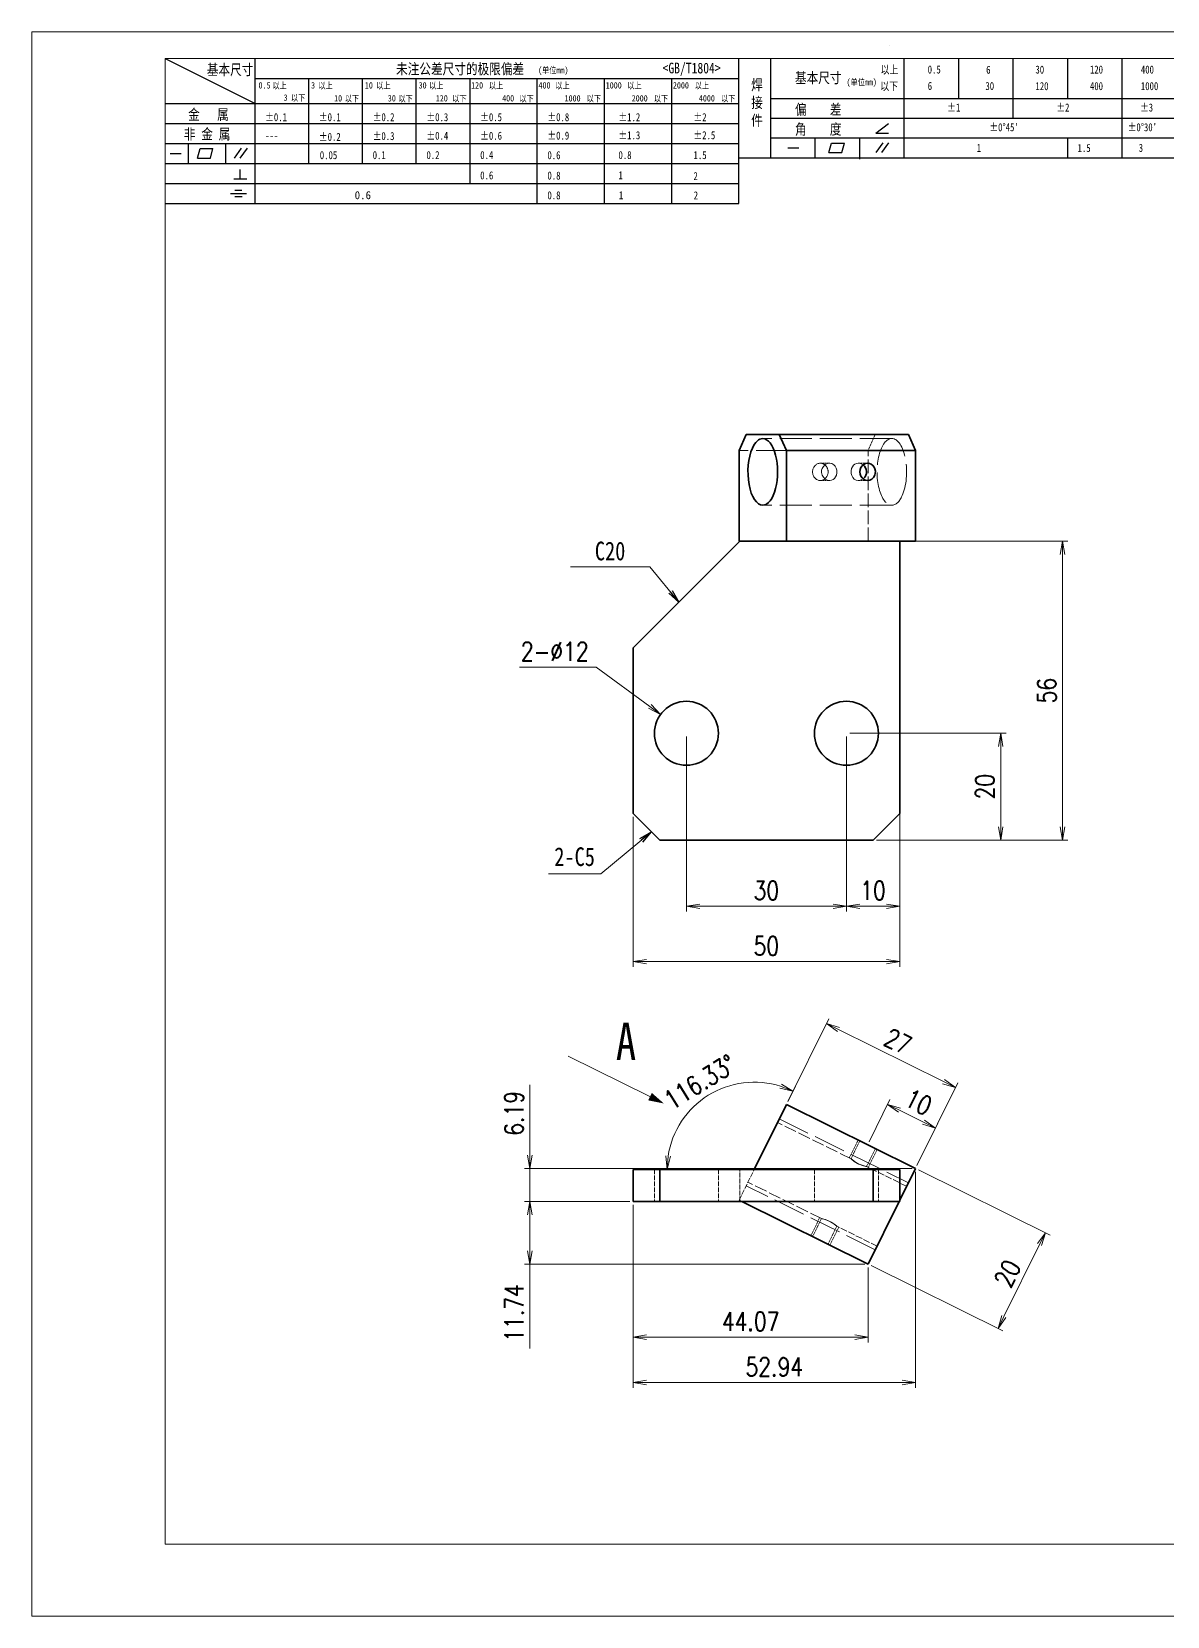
# Model space of a CAD drawing. Header units: millimetres. Extents: x -51813 to 38145, y -10860 to 38732.
# Drawn here: x -48765.4 to -48552.5, y 37767.9 to 38064.9 of the extents above; entities that cross this region are included whole.
import ezdxf
from ezdxf.enums import TextEntityAlignment as Align

# ---------------------------------------------------------------- set-up
doc = ezdxf.new("R2010")
doc.units = ezdxf.units.MM
doc.header["$LTSCALE"] = 0.5
doc.linetypes.add('DASHED', pattern=[15, 12, -3])
doc.layers.add('图\\M+19E79\\M+195B6\\M+18E9A', color=7, linetype='Continuous')
doc.layers.add('车型', color=7, linetype='Continuous')
for name, color, linetype, lineweight in [('图框', 7, 'Continuous', 18), ('标注线', 3, 'Continuous', 18), ('细实线', 3, 'Continuous', 18)]:
    doc.layers.add(name, color=color, linetype=linetype, lineweight=lineweight)
doc.layers.add('打印', color=7, linetype='Continuous', lineweight=15, plot=False)
doc.layers.add('打印-禁用', color=7, linetype='Continuous', lineweight=15, plot=False)
doc.styles.add('DIM', font='romans.shx', dxfattribs={"width": 0.8, "bigfont": 'bigfont.shx'})
doc.styles.add('国标', font='simfang.ttf', dxfattribs={"width": 0.8})
doc.dimstyles.new('DEH 1-1', dxfattribs={"dimtxt": 3.5, "dimasz": 2.5, "dimexe": 1, "dimexo": 0.625, "dimgap": 1.2, "dimtad": 1, "dimtoh": 1, "dimdsep": 46, "dimtxsty": 'DIM', "dimblk": 'OPEN', "dimcen": 0, "dimclrd": 8, "dimclre": 8, "dimclrt": 2, "dimazin": 2, "dimtfac": 0.5, "dimtmove": 0, "dimatfit": 3, "dimldrblk": 'OPEN', "dimfxl": 0, "dimtolj": 2, "dimlwd": 18, "dimlwe": 18, "dimarcsym": 0})
doc.dimstyles.new('DEH 1-1$0', dxfattribs={"dimtxt": 3.5, "dimasz": 2.5, "dimexe": 1, "dimexo": 0.625, "dimgap": 1.2, "dimtad": 1, "dimzin": 9, "dimdsep": 46, "dimtxsty": 'DIM', "dimblk": 'OPEN', "dimcen": 0, "dimclrd": 8, "dimclre": 8, "dimclrt": 2, "dimazin": 2, "dimtfac": 0.5, "dimtmove": 0, "dimatfit": 3, "dimldrblk": 'OPEN', "dimfxl": 0, "dimtolj": 2, "dimlwd": 18, "dimlwe": 18, "dimarcsym": 0})
doc.dimstyles.new('DEH 1-1$3', dxfattribs={"dimtxt": 3.5, "dimasz": 2.5, "dimexe": 1, "dimexo": 0.625, "dimgap": 1.2, "dimtad": 1, "dimtoh": 1, "dimdsep": 46, "dimtxsty": 'DIM', "dimblk": 'OPEN', "dimcen": 0, "dimclrd": 8, "dimclre": 8, "dimclrt": 2, "dimazin": 2, "dimtfac": 0.5, "dimtofl": 0, "dimtmove": 0, "dimatfit": 3, "dimldrblk": 'OPEN', "dimfxl": 0, "dimtolj": 2, "dimlwd": 18, "dimlwe": 18, "dimarcsym": 0})

# ---------------------------------------------------------------- blocks, each defined once
blk = doc.blocks.new('GZDEH零件A3图框V01版')
at = {"layer": '图\\M+19E79\\M+195B6\\M+18E9A', "color": 9}
for p, q in [((2882.49, -1554.46), (2899.37, -1562.92)), ((2899.37, -1581.67), (2899.37, -1554.46)), ((2990.09, -1581.67), (2990.09, -1554.46)), ((2996.09, -1573.08), (2996.09, -1554.46)), ((3021.09, -1561.98), (3021.09, -1554.46)), ((3031.31, -1561.98), (3031.31, -1554.46)), ((3041.53, -1561.98), (3041.53, -1554.46)), ((3051.75, -1561.98), (3051.75, -1554.46)), ((3061.98, -1561.98), (3061.98, -1554.46)), ((2899.37, -1558.24), (2990.09, -1558.24)), ((2909.45, -1574.17), (2909.45, -1558.24)), ((2919.53, -1574.17), (2919.53, -1558.24)), ((2929.61, -1574.17), (2929.61, -1558.24)), ((2939.69, -1577.92), (2939.69, -1558.24)), ((2952.29, -1581.67), (2952.29, -1558.24)), ((2964.89, -1581.67), (2964.89, -1558.24)), ((2977.49, -1581.67), (2977.49, -1558.24)), ((2996.09, -1561.98), (3113.09, -1561.98)), ((3021.09, -1573.08), (3021.09, -1561.98)), ((3041.53, -1565.68), (3041.53, -1561.98)), ((3061.98, -1573.08), (3061.98, -1561.98)), ((2882.49, -1562.92), (2990.09, -1562.92)), ((2882.49, -1566.67), (2990.09, -1566.67)), ((2996.09, -1565.68), (3113.09, -1565.68)), ((3015.75, -1568.51), (3018.15, -1566.66)), ((2882.49, -1570.42), (2990.09, -1570.42)), ((2886.92, -1574.12), (2886.92, -1570.42)), ((2893.91, -1574.12), (2893.91, -1570.42)), ((2996.09, -1569.38), (3113.09, -1569.38)), ((3004.42, -1573.08), (3004.42, -1569.38)), ((3006.97, -1572.12), (3007.45, -1570.33)), ((3007.45, -1570.33), (3009.86, -1570.33)), ((3009.39, -1572.12), (3009.86, -1570.33)), ((3012.75, -1573.08), (3012.75, -1569.38)), ((3015.75, -1568.51), (3018.15, -1568.51)), ((3015.81, -1572.12), (3017.15, -1570.26)), ((3016.89, -1572.12), (3018.23, -1570.26)), ((3051.75, -1573.08), (3051.75, -1569.38)), ((2883.43, -1572.27), (2885.49, -1572.27)), ((2888.59, -1573.16), (2889.07, -1571.37)), ((2888.59, -1573.16), (2891, -1573.16)), ((2889.07, -1571.37), (2891.48, -1571.37)), ((2891, -1573.16), (2891.48, -1571.37)), ((2895.52, -1573.16), (2896.85, -1571.3)), ((2896.6, -1573.16), (2897.94, -1571.3)), ((2990.09, -1573.08), (3113.09, -1573.08)), ((2999.26, -1571.23), (3001.32, -1571.23)), ((3006.97, -1572.12), (3009.39, -1572.12)), ((3012.75, -1573.33), (3012.75, -1573.08)), ((2882.49, -1574.17), (2990.09, -1574.17)), ((2895.42, -1577.05), (2897.81, -1577.05)), ((2896.58, -1577.05), (2896.58, -1575.28)), ((2882.49, -1577.92), (2990.09, -1577.92)), ((2894.79, -1579.77), (2897.77, -1579.77)), ((2895.57, -1579.17), (2896.92, -1579.17)), ((2882.49, -1581.67), (2990.09, -1581.67)), ((2895.57, -1580.37), (2896.93, -1580.37))]:
    blk.add_line(p, q, dxfattribs=at)
at = {"layer": '图框', "linetype": 'Continuous'}
for p, q in [((2882.49, -1554.46), (2882.49, -1832.96)), ((3272.49, -1554.46), (2882.49, -1554.46)), ((2882.49, -1832.96), (3272.49, -1832.96))]:
    blk.add_line(p, q, dxfattribs=at)
at = {"layer": '打印-禁用', "linetype": 'Continuous'}
for p, q in [((2857.49, -1549.46), (2857.49, -1846.46)), ((3277.49, -1549.46), (2857.49, -1549.46)), ((2857.49, -1846.46), (3277.49, -1846.46))]:
    blk.add_line(p, q, dxfattribs=at)
at = {"layer": '图\\M+19E79\\M+195B6\\M+18E9A', "color": 9, "style": '国标', "width": 0.8}
for s, height, p in [('基本尺寸', 2, (2890.33, -1557.58)), ('未注公差尺寸的极限偏差', 2, (2925.81, -1557.44)), ('<GB/T1804>', 2, (2975.78, -1557.27)), ('以上', 1.5, (3016.64, -1557.33)), ('0.5', 1.5, (3025.49, -1557.3)), ('6', 1.5, (3036.45, -1557.34)), ('30', 1.5, (3045.69, -1557.31)), ('120', 1.5, (3055.91, -1557.31)), ('400', 1.5, (3065.46, -1557.31)), ('30', 1.2, (2930.04, -1560.11)), ('基本尺寸', 2, (3000.6, -1559.1)), ('以下', 1.5, (3016.58, -1560.43)), ('6', 1.5, (3025.49, -1560.38)), ('30', 1.5, (3036.31, -1560.39)), ('120', 1.5, (3045.69, -1560.41)), ('400', 1.5, (3055.91, -1560.41)), ('1000', 1.5, (3065.46, -1560.41)), ('金   属', 2, (2886.82, -1565.98)), ('±0.1', 1.5, (2901.27, -1566.23)), ('±0.1', 1.5, (2911.35, -1566.23)), ('±0.2', 1.5, (2921.43, -1566.23)), ('±0.3', 1.5, (2931.51, -1566.23)), ('±0.5', 1.5, (2941.59, -1566.23)), ('±0.8', 1.5, (2954.19, -1566.23)), ('±1.2', 1.5, (2967.51, -1566.23)), ('±2', 1.5, (2981.58, -1566.23)), ('偏    差', 2, (3000.6, -1565.04)), ('±1', 1.5, (3029.16, -1564.42)), ('±2', 1.5, (3049.61, -1564.42)), ('±3', 1.5, (3065.3, -1564.42)), ('非 金 属', 2, (2886.02, -1569.65)), ('±0.3', 1.5, (2921.43, -1569.77)), ('±0.4', 1.5, (2931.51, -1569.71)), ('±0.6', 1.5, (2941.59, -1569.71)), ('±0.9', 1.5, (2954.19, -1569.68)), ('±1.3', 1.5, (2967.51, -1569.62)), ('±2.5', 1.5, (2981.58, -1569.61)), ('角    度', 2, (3000.6, -1568.74)), ("±0%%D45'", 1.5, (3037.06, -1568.12)), ("±0%%D30'", 1.5, (3062.98, -1568.12)), ('---', 1.5, (2901.27, -1569.65)), ('±0.2', 1.5, (2911.35, -1569.92)), ('1', 1.5, (3034.69, -1571.98)), ('1.5', 1.5, (3053.59, -1572.01)), ('3', 1.5, (3065.05, -1571.98)), ('0.1', 1.5, (2921.43, -1573.34)), ('0.2', 1.5, (2931.51, -1573.33)), ('0.4', 1.5, (2941.59, -1573.33)), ('0.6', 1.5, (2954.19, -1573.35)), ('0.8', 1.5, (2967.51, -1573.33)), ('1.5', 1.5, (2981.58, -1573.34)), ('0.6', 1.5, (2941.59, -1577.14)), ('0.8', 1.5, (2954.19, -1577.17)), ('1', 1.5, (2967.51, -1577.12)), ('2', 1.5, (2981.58, -1577.26)), ('0.8', 1.5, (2954.19, -1580.87)), ('1', 1.5, (2967.59, -1580.86)), ('2', 1.5, (2981.62, -1580.89))]:
    blk.add_text(s, height=height, dxfattribs=at).set_placement(p)
at = {"layer": '图\\M+19E79\\M+195B6\\M+18E9A', "color": 9, "lineweight": 15, "style": '国标', "width": 0.8}
for s, p in [('(单位mm)', (2952.44, -1557.27)), ('0.5', (2900.03, -1560.11)), ('以上', (2902.64, -1560.16)), ('3', (2909.88, -1560.11)), ('以上', (2911.25, -1560.16)), ('10', (2919.96, -1560.11)), ('以上', (2922.09, -1560.16)), ('以上', (2932.02, -1560.16)), ('120', (2939.88, -1560.11)), ('以上', (2943.21, -1560.16)), ('400', (2952.52, -1560.11)), ('以上', (2955.68, -1560.16)), ('1000', (2965.12, -1560.11)), ('以上', (2969.16, -1560.16)), ('2000', (2977.72, -1560.11)), ('以上', (2981.8, -1560.16)), ('(单位mm)', (3010.27, -1559.51)), ('3', (2904.73, -1562.41)), ('以下', (2906.1, -1562.46)), ('10', (2914.19, -1562.54)), ('以下', (2916.18, -1562.59)), ('30', (2924.27, -1562.54)), ('以下', (2926.26, -1562.59)), ('120', (2933.26, -1562.54)), ('以下', (2936.34, -1562.59)), ('400', (2945.7, -1562.54)), ('以下', (2948.94, -1562.59)), ('1000', (2957.41, -1562.54)), ('以下', (2961.54, -1562.59)), ('2000', (2969.99, -1562.54)), ('以下', (2974.14, -1562.59)), ('4000', (2982.59, -1562.54)), ('以下', (2986.74, -1562.59))]:
    blk.add_text(s, height=1.2, dxfattribs=at).set_placement(p)
at = {"layer": '图\\M+19E79\\M+195B6\\M+18E9A', "color": 9, "lineweight": 13, "style": '国标'}
blk.add_text('0.6', height=1.5, dxfattribs=at).set_placement((2918.05, -1580.85))
at = {"layer": '图\\M+19E79\\M+195B6\\M+18E9A', "color": 9, "insert": (2992.39, -1558.41), "char_height": 2, "width": 3.1877, "attachment_point": 1, "style": '国标'}
blk.add_mtext('焊\\P接\\P件', dxfattribs=at)
at = {"layer": '图\\M+19E79\\M+195B6\\M+18E9A', "color": 9, "insert": (2911.51, -1573.37), "char_height": 1.5, "attachment_point": 7, "style": '国标'}
blk.add_mtext_dynamic_manual_height_columns('0.05', width=5.1982, gutter_width=12.5, heights=[0], dxfattribs=at)
blk = doc.blocks.new('DEH A3')
at = {"layer": '图框'}
blk.add_blockref('GZDEH零件A3图框V01版', (-2857.49, 1846.46), dxfattribs=at)
blk = doc.blocks.new('_Open')
at = {"color": 0, "linetype": 'ByBlock', "lineweight": -2}
for p, q in [((-1, 0.17), (0, 0)), ((-1, -0.17), (0, 0)), ((0, 0), (-1, 0))]:
    blk.add_line(p, q, dxfattribs=at)
blk = doc.blocks.new('*D64')
at = {"layer": 'Defpoints', "color": 0, "transparency": 16777216}
for p in [(-48652.64, 37918.36), (-48602.64, 37918.36), (-48602.64, 37890.56)]:
    blk.add_point(p, dxfattribs=at)
at = {"layer": '标注线', "color": 8, "lineweight": 18, "transparency": 16777216}
for p, q in [((-48652.64, 37917.73), (-48652.64, 37889.56)), ((-48602.64, 37917.73), (-48602.64, 37889.56)), ((-48650.14, 37890.56), (-48605.14, 37890.56))]:
    blk.add_line(p, q, dxfattribs=at)
at = {"layer": '标注线', "color": 8, "lineweight": 18, "transparency": 16777216, "xscale": 2.5, "yscale": 2.5, "zscale": 2.5, "rotation": 180}
blk.add_blockref('_Open', (-48652.64, 37890.56), dxfattribs=at)
at = {"layer": '标注线', "color": 8, "lineweight": 18, "transparency": 16777216, "xscale": 2.5, "yscale": 2.5, "zscale": 2.5}
blk.add_blockref('_Open', (-48602.64, 37890.56), dxfattribs=at)
at = {"layer": '标注线', "color": 2, "transparency": 16777216, "insert": (-48627.64, 37893.51), "char_height": 3.5, "attachment_point": 5, "style": 'DIM'}
blk.add_mtext('\\A2;50', dxfattribs=at)
blk = doc.blocks.new('*D65')
at = {"layer": 'Defpoints', "color": 0, "transparency": 16777216}
for p in [(-48602.64, 37969.36), (-48572.11, 37969.36), (-48607.64, 37913.36)]:
    blk.add_point(p, dxfattribs=at)
at = {"layer": '标注线', "color": 8, "lineweight": 18, "transparency": 16777216}
for p, q in [((-48602.01, 37969.36), (-48571.11, 37969.36)), ((-48572.11, 37915.86), (-48572.11, 37966.86)), ((-48607.01, 37913.36), (-48571.11, 37913.36))]:
    blk.add_line(p, q, dxfattribs=at)
at = {"layer": '标注线', "color": 8, "lineweight": 18, "transparency": 16777216, "xscale": 2.5, "yscale": 2.5, "zscale": 2.5}
for p, rotation in [((-48572.11, 37969.36), 90), ((-48572.11, 37913.36), 270)]:
    blk.add_blockref('_Open', p, dxfattribs=dict(at, rotation=rotation))
at = {"layer": '标注线', "color": 2, "transparency": 16777216, "insert": (-48575.06, 37941.36), "char_height": 3.5, "attachment_point": 5, "rotation": 90, "style": 'DIM'}
blk.add_mtext('\\A2;56', dxfattribs=at)
blk = doc.blocks.new('*D66')
at = {"layer": 'Defpoints', "color": 0, "transparency": 16777216}
for p in [(-48612.64, 37933.36), (-48607.64, 37913.36), (-48583.71, 37913.36)]:
    blk.add_point(p, dxfattribs=at)
at = {"layer": '标注线', "color": 8, "lineweight": 18, "transparency": 16777216}
for p, q in [((-48612.01, 37933.36), (-48582.71, 37933.36)), ((-48583.71, 37930.86), (-48583.71, 37915.86)), ((-48607.01, 37913.36), (-48582.71, 37913.36))]:
    blk.add_line(p, q, dxfattribs=at)
at = {"layer": '标注线', "color": 8, "lineweight": 18, "transparency": 16777216, "xscale": 2.5, "yscale": 2.5, "zscale": 2.5}
for p, rotation in [((-48583.71, 37933.36), 90), ((-48583.71, 37913.36), 270)]:
    blk.add_blockref('_Open', p, dxfattribs=dict(at, rotation=rotation))
at = {"layer": '标注线', "color": 2, "transparency": 16777216, "insert": (-48586.66, 37923.36), "char_height": 3.5, "attachment_point": 5, "rotation": 90, "style": 'DIM'}
blk.add_mtext('\\A2;20', dxfattribs=at)
blk = doc.blocks.new('*D67')
at = {"layer": 'Defpoints', "color": 0, "transparency": 16777216}
for p in [(-48612.64, 37933.36), (-48602.64, 37925.84), (-48602.64, 37900.94)]:
    blk.add_point(p, dxfattribs=at)
at = {"layer": '标注线', "color": 8, "lineweight": 18, "transparency": 16777216}
for p, q in [((-48612.64, 37932.73), (-48612.64, 37899.94)), ((-48602.64, 37925.22), (-48602.64, 37899.94)), ((-48610.14, 37900.94), (-48605.14, 37900.94))]:
    blk.add_line(p, q, dxfattribs=at)
at = {"layer": '标注线', "color": 8, "lineweight": 18, "transparency": 16777216, "xscale": 2.5, "yscale": 2.5, "zscale": 2.5, "rotation": 180}
blk.add_blockref('_Open', (-48612.64, 37900.94), dxfattribs=at)
at = {"layer": '标注线', "color": 8, "lineweight": 18, "transparency": 16777216, "xscale": 2.5, "yscale": 2.5, "zscale": 2.5}
blk.add_blockref('_Open', (-48602.64, 37900.94), dxfattribs=at)
at = {"layer": '标注线', "color": 2, "transparency": 16777216, "insert": (-48607.64, 37903.89), "char_height": 3.5, "attachment_point": 5, "style": 'DIM'}
blk.add_mtext('\\A2;10', dxfattribs=at)
blk = doc.blocks.new('*D68')
at = {"layer": 'Defpoints', "color": 0, "transparency": 16777216}
for p in [(-48642.64, 37933.36), (-48612.64, 37933.36), (-48642.64, 37900.94)]:
    blk.add_point(p, dxfattribs=at)
at = {"layer": '标注线', "color": 8, "lineweight": 18, "transparency": 16777216}
for p, q in [((-48642.64, 37932.73), (-48642.64, 37899.94)), ((-48612.64, 37932.73), (-48612.64, 37899.94)), ((-48615.14, 37900.94), (-48640.14, 37900.94))]:
    blk.add_line(p, q, dxfattribs=at)
at = {"layer": '标注线', "color": 8, "lineweight": 18, "transparency": 16777216, "xscale": 2.5, "yscale": 2.5, "zscale": 2.5, "rotation": 180}
blk.add_blockref('_Open', (-48642.64, 37900.94), dxfattribs=at)
at = {"layer": '标注线', "color": 8, "lineweight": 18, "transparency": 16777216, "xscale": 2.5, "yscale": 2.5, "zscale": 2.5}
blk.add_blockref('_Open', (-48612.64, 37900.94), dxfattribs=at)
at = {"layer": '标注线', "color": 2, "transparency": 16777216, "insert": (-48627.64, 37903.89), "char_height": 3.5, "attachment_point": 5, "style": 'DIM'}
blk.add_mtext('\\A2;30', dxfattribs=at)
blk = doc.blocks.new('*D69')
at = {"layer": 'Defpoints', "color": 0, "transparency": 16777216}
for p in [(-48647.48, 37936.91), (-48637.8, 37929.81)]:
    blk.add_point(p, dxfattribs=at)
at = {"layer": '标注线', "color": 8, "lineweight": 18, "transparency": 16777216}
for p, q in [((-48673.93, 37945.74), (-48659.53, 37945.74)), ((-48659.53, 37945.74), (-48649.49, 37938.38))]:
    blk.add_line(p, q, dxfattribs=at)
at = {"layer": '标注线', "color": 8, "lineweight": 18, "transparency": 16777216, "xscale": 2.5, "yscale": 2.5, "zscale": 2.5, "rotation": 323.7604729319251}
blk.add_blockref('_Open', (-48647.48, 37936.91), dxfattribs=at)
at = {"layer": '标注线', "color": 2, "transparency": 16777216, "insert": (-48667.33, 37948.69), "char_height": 3.5, "attachment_point": 5, "style": 'DIM'}
blk.add_mtext('\\A2;2-%%c12', dxfattribs=at)
blk = doc.blocks.new('*D71')
at = {"layer": 'Defpoints', "color": 0, "transparency": 16777216}
for p in [(-48592.19, 37866.96), (-48623.89, 37863.79), (-48599.69, 37851.81)]:
    blk.add_point(p, dxfattribs=at)
at = {"layer": '标注线', "color": 8, "lineweight": 18, "transparency": 16777216}
for p, q in [((-48623.61, 37864.35), (-48615.95, 37879.84)), ((-48614.15, 37877.83), (-48594.43, 37868.07)), ((-48599.41, 37852.37), (-48591.75, 37867.86))]:
    blk.add_line(p, q, dxfattribs=at)
at = {"layer": '标注线', "color": 8, "lineweight": 18, "transparency": 16777216, "xscale": 2.5, "yscale": 2.5, "zscale": 2.5}
for p, rotation in [((-48616.39, 37878.94), 153.6679108341002), ((-48592.19, 37866.96), 333.6679108341002)]:
    blk.add_blockref('_Open', p, dxfattribs=dict(at, rotation=rotation))
at = {"layer": '标注线', "color": 2, "transparency": 16777216, "insert": (-48602.98, 37875.6), "char_height": 3.5, "attachment_point": 5, "rotation": 333.6679, "style": 'DIM'}
blk.add_mtext('\\A2;27', dxfattribs=at)
blk = doc.blocks.new('*D72')
at = {"layer": 'Defpoints', "color": 0, "transparency": 16777216}
for p in [(-48599.69, 37851.81), (-48608.56, 37833.89), (-48584.21, 37821.83)]:
    blk.add_point(p, dxfattribs=at)
at = {"layer": '标注线', "color": 8, "lineweight": 18, "transparency": 16777216}
for p, q in [((-48599.13, 37851.53), (-48574.45, 37839.32)), ((-48576.45, 37837.52), (-48583.11, 37824.08)), ((-48608, 37833.61), (-48583.32, 37821.39))]:
    blk.add_line(p, q, dxfattribs=at)
at = {"layer": '标注线', "color": 8, "lineweight": 18, "transparency": 16777216, "xscale": 2.5, "yscale": 2.5, "zscale": 2.5}
for p, rotation in [((-48575.34, 37839.76), 63.66813153454549), ((-48584.21, 37821.83), 243.6681315345455)]:
    blk.add_blockref('_Open', p, dxfattribs=dict(at, rotation=rotation))
at = {"layer": '标注线', "color": 2, "transparency": 16777216, "insert": (-48582.42, 37832.11), "char_height": 3.5, "attachment_point": 5, "rotation": 63.6681, "style": 'DIM'}
blk.add_mtext('\\A2;20', dxfattribs=at)
blk = doc.blocks.new('*D73')
at = {"layer": 'Defpoints', "color": 0, "transparency": 16777216}
for p in [(-48595.95, 37859.37), (-48608.65, 37856.25), (-48599.69, 37851.81)]:
    blk.add_point(p, dxfattribs=at)
at = {"layer": '标注线', "color": 8, "lineweight": 18, "transparency": 16777216}
for p, q in [((-48608.38, 37856.81), (-48604.47, 37864.7)), ((-48602.67, 37862.7), (-48598.19, 37860.48)), ((-48599.41, 37852.37), (-48595.51, 37860.27))]:
    blk.add_line(p, q, dxfattribs=at)
at = {"layer": '标注线', "color": 8, "lineweight": 18, "transparency": 16777216, "xscale": 2.5, "yscale": 2.5, "zscale": 2.5}
for p, rotation in [((-48604.91, 37863.81), 153.6678010488422), ((-48595.95, 37859.37), 333.6678010488422)]:
    blk.add_blockref('_Open', p, dxfattribs=dict(at, rotation=rotation))
at = {"layer": '标注线', "color": 2, "transparency": 16777216, "insert": (-48599.12, 37864.23), "char_height": 3.5, "attachment_point": 5, "rotation": 333.6678, "style": 'DIM'}
blk.add_mtext('\\A2;10', dxfattribs=at)
blk = doc.blocks.new('*D74')
at = {"layer": 'Defpoints', "color": 0, "transparency": 16777216}
for p in [(-48633.44, 37867.59), (-48623.89, 37863.79), (-48647.64, 37851.62), (-48629.91, 37851.62), (-48607.64, 37851.62)]:
    blk.add_point(p, dxfattribs=at)
at = {"layer": '标注线', "color": 8, "lineweight": 18, "transparency": 16777216}
blk.add_line((-48623.61, 37864.35), (-48622.21, 37867.17), dxfattribs=at)
blk.add_arc((-48629.91, 37851.62), 16.35, 72.4366, 171.2315, dxfattribs=at)
at = {"layer": '标注线', "color": 8, "lineweight": 18, "transparency": 16777216, "xscale": 2.5, "yscale": 2.5, "zscale": 2.5}
for p, rotation in [((-48622.66, 37866.28), 338.0523452524816), ((-48646.26, 37851.62), 265.6157527034296)]:
    blk.add_blockref('_Open', p, dxfattribs=dict(at, rotation=rotation))
at = {"layer": '标注线', "color": 2, "transparency": 16777216, "insert": (-48640.09, 37868.02), "char_height": 3.5, "attachment_point": 5, "rotation": 31.834, "style": 'DIM'}
blk.add_mtext('\\A2;116.33\\M+1818B', dxfattribs=at)
blk = doc.blocks.new('*D75')
at = {"layer": 'Defpoints', "color": 0, "transparency": 16777216}
for p in [(-48652.64, 37845.62), (-48608.56, 37833.89), (-48608.56, 37820.18)]:
    blk.add_point(p, dxfattribs=at)
at = {"layer": '标注线', "color": 8, "lineweight": 18, "transparency": 16777216}
for p, q in [((-48652.64, 37845), (-48652.64, 37819.18)), ((-48608.56, 37833.26), (-48608.56, 37819.18)), ((-48650.14, 37820.18), (-48611.06, 37820.18))]:
    blk.add_line(p, q, dxfattribs=at)
at = {"layer": '标注线', "color": 8, "lineweight": 18, "transparency": 16777216, "xscale": 2.5, "yscale": 2.5, "zscale": 2.5, "rotation": 180}
blk.add_blockref('_Open', (-48652.64, 37820.18), dxfattribs=at)
at = {"layer": '标注线', "color": 8, "lineweight": 18, "transparency": 16777216, "xscale": 2.5, "yscale": 2.5, "zscale": 2.5}
blk.add_blockref('_Open', (-48608.56, 37820.18), dxfattribs=at)
at = {"layer": '标注线', "color": 2, "transparency": 16777216, "insert": (-48630.6, 37823.13), "char_height": 3.5, "attachment_point": 5, "style": 'DIM'}
blk.add_mtext('\\A2;44.07', dxfattribs=at)
blk = doc.blocks.new('*D76')
at = {"layer": 'Defpoints', "color": 0, "transparency": 16777216}
for p in [(-48599.69, 37851.81), (-48652.64, 37845.62), (-48599.69, 37811.67)]:
    blk.add_point(p, dxfattribs=at)
at = {"layer": '标注线', "color": 8, "lineweight": 18, "transparency": 16777216}
for p, q in [((-48599.69, 37851.19), (-48599.69, 37810.67)), ((-48652.64, 37845), (-48652.64, 37810.67)), ((-48650.14, 37811.67), (-48602.19, 37811.67))]:
    blk.add_line(p, q, dxfattribs=at)
at = {"layer": '标注线', "color": 8, "lineweight": 18, "transparency": 16777216, "xscale": 2.5, "yscale": 2.5, "zscale": 2.5, "rotation": 180}
blk.add_blockref('_Open', (-48652.64, 37811.67), dxfattribs=at)
at = {"layer": '标注线', "color": 8, "lineweight": 18, "transparency": 16777216, "xscale": 2.5, "yscale": 2.5, "zscale": 2.5}
blk.add_blockref('_Open', (-48599.69, 37811.67), dxfattribs=at)
at = {"layer": '标注线', "color": 2, "transparency": 16777216, "insert": (-48626.16, 37814.62), "char_height": 3.5, "attachment_point": 5, "style": 'DIM'}
blk.add_mtext('\\A2;52.94', dxfattribs=at)
blk = doc.blocks.new('*D77')
at = {"layer": 'Defpoints', "color": 0, "transparency": 16777216}
for p in [(-48672, 37845.62), (-48652.64, 37845.62), (-48608.56, 37833.89)]:
    blk.add_point(p, dxfattribs=at)
at = {"layer": '标注线', "color": 8, "lineweight": 18, "transparency": 16777216}
for p, q in [((-48653.26, 37845.62), (-48673, 37845.62)), ((-48672, 37843.12), (-48672, 37836.39)), ((-48609.19, 37833.89), (-48673, 37833.89)), ((-48672, 37833.89), (-48672, 37818.05))]:
    blk.add_line(p, q, dxfattribs=at)
at = {"layer": '标注线', "color": 8, "lineweight": 18, "transparency": 16777216, "xscale": 2.5, "yscale": 2.5, "zscale": 2.5}
for p, rotation in [((-48672, 37845.62), 90), ((-48672, 37833.89), 270)]:
    blk.add_blockref('_Open', p, dxfattribs=dict(at, rotation=rotation))
at = {"layer": '标注线', "color": 2, "transparency": 16777216, "insert": (-48674.95, 37824.72), "char_height": 3.5, "attachment_point": 5, "rotation": 90, "style": 'DIM'}
blk.add_mtext('\\A2;11.74', dxfattribs=at)
blk = doc.blocks.new('*D78')
at = {"layer": 'Defpoints', "color": 0, "transparency": 16777216}
for p in [(-48672, 37851.81), (-48599.69, 37851.81), (-48652.64, 37845.62)]:
    blk.add_point(p, dxfattribs=at)
at = {"layer": '标注线', "color": 8, "lineweight": 18, "transparency": 16777216}
for p, q in [((-48672, 37854.31), (-48672, 37867.48)), ((-48600.32, 37851.81), (-48673, 37851.81)), ((-48672, 37845.62), (-48672, 37851.81)), ((-48653.26, 37845.62), (-48673, 37845.62)), ((-48672, 37843.12), (-48672, 37840.62))]:
    blk.add_line(p, q, dxfattribs=at)
at = {"layer": '标注线', "color": 8, "lineweight": 18, "transparency": 16777216, "xscale": 2.5, "yscale": 2.5, "zscale": 2.5}
for p, rotation in [((-48672, 37851.81), 270), ((-48672, 37845.62), 90)]:
    blk.add_blockref('_Open', p, dxfattribs=dict(at, rotation=rotation))
at = {"layer": '标注线', "color": 2, "transparency": 16777216, "insert": (-48674.95, 37862.14), "char_height": 3.5, "attachment_point": 5, "rotation": 90, "style": 'DIM'}
blk.add_mtext('\\A2;6.19', dxfattribs=at)

msp = doc.modelspace()

# ---------------------------------------------------------------- linework, layer by layer
at = {"color": 7, "lineweight": 35, "ltscale": 0.082048}
for p, q in [((-48632.762, 37986.359), (-48631.431, 37989.359)), ((-48625.221, 37989.359), (-48623.891, 37986.359))]:
    msp.add_line(p, q, dxfattribs=at)
at = {"color": 7, "lineweight": 35, "ltscale": 0.155249}
msp.add_line((-48631.431, 37989.359), (-48625.221, 37989.359), dxfattribs=at)
at = {"color": 7, "lineweight": 35}
for p, q in [((-48625.221, 37989.359), (-48601.023, 37989.359)), ((-48623.891, 37986.359), (-48599.692, 37986.359)), ((-48632.637, 37969.359), (-48652.637, 37949.359)), ((-48623.891, 37969.359), (-48599.692, 37969.359)), ((-48602.637, 37918.359), (-48602.637, 37969.359)), ((-48652.637, 37918.359), (-48652.637, 37949.359)), ((-48607.637, 37913.359), (-48647.637, 37913.359)), ((-48623.891, 37863.787), (-48599.692, 37851.811)), ((-48607.637, 37851.622), (-48647.637, 37851.622)), ((-48647.637, 37845.622), (-48607.637, 37845.622)), ((-48608.564, 37833.886), (-48632.277, 37845.622))]:
    msp.add_line(p, q, dxfattribs=at)
at = {"color": 1, "linetype": 'DASHED', "lineweight": 13, "ltscale": 0.082047}
msp.add_line((-48607.233, 37989.359), (-48608.564, 37986.359), dxfattribs=at)
at = {"color": 7, "lineweight": 35, "ltscale": 0.082047}
msp.add_line((-48599.692, 37986.359), (-48601.023, 37989.359), dxfattribs=at)
at = {"color": 7, "lineweight": 35, "ltscale": 0.425}
for p, q in [((-48632.762, 37969.359), (-48632.762, 37986.359)), ((-48623.891, 37969.359), (-48623.891, 37986.359)), ((-48599.692, 37969.359), (-48599.692, 37986.359))]:
    msp.add_line(p, q, dxfattribs=at)
at = {"color": 1, "linetype": 'DASHED', "lineweight": 13}
for p, q in [((-48608.564, 37986.359), (-48632.762, 37986.359)), ((-48604.128, 37988.609), (-48628.326, 37988.609)), ((-48604.128, 37976.109), (-48628.326, 37976.109)), ((-48602.637, 37969.359), (-48629.911, 37969.359)), ((-48625.221, 37861.098), (-48601.023, 37849.122)), ((-48607.233, 37836.575), (-48631.431, 37848.551))]:
    msp.add_line(p, q, dxfattribs=at)
at = {"color": 1, "linetype": 'DASHED', "lineweight": 13, "ltscale": 0.425}
msp.add_line((-48608.564, 37969.359), (-48608.564, 37986.359), dxfattribs=at)
at = {"color": 1, "linetype": 'DASHED', "lineweight": 13, "ltscale": 0.043958}
msp.add_line((-48615.768, 37983.98), (-48617.526, 37983.98), dxfattribs=at)
at = {"color": 1, "linetype": 'DASHED', "lineweight": 13, "ltscale": 0.043956}
for p, q in [((-48608.655, 37983.98), (-48610.413, 37983.98)), ((-48615.768, 37980.738), (-48617.526, 37980.738)), ((-48608.655, 37980.738), (-48610.413, 37980.738))]:
    msp.add_line(p, q, dxfattribs=at)
at = {"color": 7, "lineweight": 35, "ltscale": 0.221786}
msp.add_line((-48632.762, 37969.359), (-48623.891, 37969.359), dxfattribs=at)
at = {"color": 7, "lineweight": 35, "ltscale": 0.068146}
msp.add_line((-48629.911, 37969.359), (-48632.637, 37969.359), dxfattribs=at)
at = {"color": 7, "lineweight": 35, "ltscale": 0.176777}
for p, q in [((-48652.637, 37918.359), (-48647.637, 37913.359)), ((-48602.637, 37918.359), (-48607.637, 37913.359))]:
    msp.add_line(p, q, dxfattribs=at)
at = {"color": 7, "lineweight": 13, "ltscale": 0.427556}
msp.add_line((-48649.466, 37865.263), (-48664.794, 37872.849), dxfattribs=at)
at = {"color": 7, "lineweight": 13, "ltscale": 2.52578e-05}
msp.add_line((-48646.869, 37863.977), (-48646.869, 37863.978), dxfattribs=at)
at = {"color": 7, "lineweight": 35, "ltscale": 0.339335}
msp.add_line((-48629.911, 37851.622), (-48623.891, 37863.787), dxfattribs=at)
at = {"color": 1, "linetype": 'DASHED', "lineweight": 13, "ltscale": 0.384475}
for p, q in [((-48611.771, 37853.605), (-48625.554, 37860.426)), ((-48617.315, 37842.402), (-48631.099, 37849.223))]:
    msp.add_line(p, q, dxfattribs=at)
at = {"color": 1, "linetype": 'DASHED', "lineweight": 13, "ltscale": 0.093751}
msp.add_line((-48610.447, 37857.134), (-48612.11, 37853.773), dxfattribs=at)
at = {"color": 1, "linetype": 'DASHED', "lineweight": 13, "ltscale": 0.09375}
for p, q in [((-48610.107, 37856.965), (-48611.771, 37853.605)), ((-48607.202, 37855.527), (-48608.865, 37852.167)), ((-48606.862, 37855.359), (-48608.525, 37851.998)), ((-48617.655, 37842.57), (-48619.318, 37839.209)), ((-48614.41, 37840.964), (-48616.073, 37837.603)), ((-48614.07, 37840.795), (-48615.734, 37837.435))]:
    msp.add_line(p, q, dxfattribs=at)
at = {"color": 7, "lineweight": 35, "ltscale": 0.15}
for p, q in [((-48652.637, 37845.622), (-48652.637, 37851.622)), ((-48647.637, 37845.622), (-48647.637, 37851.622)), ((-48607.637, 37851.622), (-48607.637, 37845.622)), ((-48602.637, 37851.622), (-48602.637, 37845.622))]:
    msp.add_line(p, q, dxfattribs=at)
at = {"color": 7, "lineweight": 35, "ltscale": 0.125}
for p, q in [((-48652.637, 37851.622), (-48647.637, 37851.622)), ((-48602.637, 37851.622), (-48607.637, 37851.622)), ((-48652.637, 37845.622), (-48647.637, 37845.622)), ((-48602.637, 37845.622), (-48607.637, 37845.622))]:
    msp.add_line(p, q, dxfattribs=at)
at = {"color": 1, "linetype": 'DASHED', "lineweight": 13, "ltscale": 0.15}
for p, q in [((-48648.637, 37851.622), (-48648.637, 37845.622)), ((-48636.637, 37851.622), (-48636.637, 37845.622)), ((-48632.637, 37845.622), (-48632.637, 37851.622)), ((-48618.637, 37851.622), (-48618.637, 37845.622)), ((-48606.637, 37851.622), (-48606.637, 37845.622))]:
    msp.add_line(p, q, dxfattribs=at)
at = {"color": 1, "linetype": 'DASHED', "lineweight": 13, "ltscale": 0.160666}
msp.add_line((-48632.762, 37845.862), (-48629.911, 37851.622), dxfattribs=at)
at = {"color": 1, "linetype": 'DASHED', "lineweight": 13, "ltscale": 0.209475}
for p, q in [((-48601.356, 37848.45), (-48608.865, 37852.167)), ((-48606.9, 37837.247), (-48614.41, 37840.964))]:
    msp.add_line(p, q, dxfattribs=at)
at = {"color": 7, "lineweight": 35, "ltscale": 0.165985}
msp.add_line((-48599.692, 37851.811), (-48602.637, 37845.86), dxfattribs=at)
at = {"color": 1, "linetype": 'DASHED', "lineweight": 13, "ltscale": 0.013538}
msp.add_line((-48632.277, 37845.622), (-48632.762, 37845.862), dxfattribs=at)
at = {"color": 7, "lineweight": 35, "ltscale": 0.327374}
msp.add_line((-48602.755, 37845.622), (-48608.564, 37833.886), dxfattribs=at)
at = {"color": 1, "linetype": 'DASHED', "lineweight": 13, "ltscale": 0.00664}
msp.add_line((-48602.637, 37845.86), (-48602.755, 37845.622), dxfattribs=at)
at = {"color": 1, "linetype": 'DASHED', "lineweight": 13, "ltscale": 0.093749}
msp.add_line((-48617.315, 37842.402), (-48618.979, 37839.041), dxfattribs=at)
at = {"color": 1, "linetype": 'DASHED', "lineweight": 13}
for points in [[(-48617.188, 37982.987), (-48616.944, 37983.392), (-48616.601, 37983.709), (-48616.199, 37983.91), (-48615.768, 37983.98)], [(-48615.768, 37983.98), (-48615.35, 37983.909), (-48614.984, 37983.702), (-48614.722, 37983.417), (-48614.537, 37983.063), (-48614.433, 37982.666), (-48614.417, 37982.192), (-48614.509, 37981.731)], [(-48611.671, 37982.987), (-48611.524, 37983.314), (-48611.314, 37983.593), (-48611.048, 37983.806), (-48610.744, 37983.936), (-48610.413, 37983.98)], [(-48610.413, 37983.98), (-48609.992, 37983.913), (-48609.599, 37983.722), (-48609.517, 37983.664)], [(-48615.768, 37980.738), (-48616.202, 37980.809), (-48616.607, 37981.013), (-48616.951, 37981.335), (-48617.193, 37981.744), (-48617.309, 37982.21), (-48617.281, 37982.69), (-48617.188, 37982.987)], [(-48614.509, 37981.731), (-48614.656, 37981.403), (-48614.866, 37981.124), (-48615.132, 37980.912), (-48615.436, 37980.782), (-48615.768, 37980.738)], [(-48610.413, 37980.738), (-48610.83, 37980.809), (-48611.196, 37981.016), (-48611.458, 37981.3), (-48611.644, 37981.654), (-48611.748, 37982.052), (-48611.764, 37982.526), (-48611.671, 37982.987)], [(-48609.517, 37981.054), (-48609.902, 37980.837), (-48610.321, 37980.741), (-48610.413, 37980.738)], [(-48608.993, 37852.194), (-48609.613, 37852.366), (-48610.285, 37852.632), (-48610.938, 37852.987), (-48611.585, 37853.45), (-48611.77, 37853.604), (-48611.764, 37853.598), (-48611.671, 37853.52)], [(-48611.671, 37853.52), (-48611.158, 37853.131), (-48610.539, 37852.758), (-48609.861, 37852.454), (-48609.101, 37852.22), (-48608.866, 37852.167), (-48608.874, 37852.168), (-48608.993, 37852.194)], [(-48614.509, 37841.048), (-48615.023, 37841.437), (-48615.641, 37841.81), (-48616.319, 37842.114), (-48617.08, 37842.348), (-48617.315, 37842.402), (-48617.306, 37842.4), (-48617.188, 37842.374)], [(-48617.188, 37842.374), (-48616.567, 37842.202), (-48615.896, 37841.936), (-48615.243, 37841.581), (-48614.595, 37841.119), (-48614.41, 37840.964), (-48614.417, 37840.97), (-48614.509, 37841.048)]]:
    msp.add_lwpolyline(points, dxfattribs=at)
at = {"color": 7, "lineweight": 35}
msp.add_lwpolyline([(-48609.517, 37983.664), (-48609.26, 37983.42), (-48609.058, 37983.124), (-48608.924, 37982.791), (-48608.867, 37982.435), (-48608.89, 37982.076), (-48608.993, 37981.731)], dxfattribs=at)
for centre in [(-48642.637, 37933.359), (-48612.637, 37933.359)]:
    msp.add_circle(centre, 6, dxfattribs=at)
msp.add_arc((-48610.531, 37982.381), 1.67, 307.36891, 337.08685, dxfattribs=at)
for centre, major_axis, ratio, start_param, end_param in [((-48628.326, 37982.359), (0, 6.25), 0.4435716, 0.7787621, 3.1416312), ((-48628.326, 37982.359), (0, 6.25), 0.4435716, 0.0000386, 0.7787621), ((-48628.326, 37982.359), (0, 6.25), 0.4435716, 3.1416312, 6.2832239), ((-48608.655, 37982.359), (0, -1.621), 0.896239, 3.1416229, 6.2832156), ((-48608.655, 37982.359), (0, -1.621), 0.896239, 1.1730165, 3.1416229), ((-48608.655, 37982.359), (0, -1.621), 0.896239, 0.0000303, 1.1730165)]:
    msp.add_ellipse(centre, major_axis=major_axis, ratio=ratio, start_param=start_param, end_param=end_param, dxfattribs=at)
at = {"color": 1, "linetype": 'DASHED', "lineweight": 13}
for centre, major_axis, ratio, start_param, end_param in [((-48604.128, 37982.359), (0, -6.25), 0.4435716, 3.1416312, 6.2832239), ((-48604.128, 37982.359), (0, -6.25), 0.4435716, 0.7787621, 3.1416312), ((-48617.526, 37982.359), (0, 1.621), 0.896239, 0.0000303, 3.1416229), ((-48617.526, 37982.359), (0, 1.621), 0.896239, 4.3146092, 6.2832156), ((-48617.526, 37982.359), (0, 1.621), 0.896239, 3.1416229, 4.3146092), ((-48604.128, 37982.359), (0, -6.25), 0.4435716, 0.0000386, 0.7787621)]:
    msp.add_ellipse(centre, major_axis=major_axis, ratio=ratio, start_param=start_param, end_param=end_param, dxfattribs=at)
at = {"color": 7, "lineweight": 13}
msp.add_solid([(-48649.81, 37864.567), (-48646.869, 37863.978), (-48649.121, 37865.959)], dxfattribs=at)
at = {"layer": '打印'}
msp.add_lwpolyline([(-48765.397, 38064.86), (-48345.397, 38064.86), (-48345.397, 37767.86), (-48765.397, 37767.86)], close=True, dxfattribs=at)
at = {"layer": '细实线', "ltscale": 2.48512e-05}
msp.add_line((-48604.561, 38062.301), (-48604.561, 38062.3), dxfattribs=at)

# ---------------------------------------------------------------- block references
at = {"layer": '图框'}
msp.add_blockref('DEH A3', (-48765.397, 37767.86), dxfattribs=at)

# ---------------------------------------------------------------- texts
at = {"layer": '车型', "color": 3, "style": '国标', "width": 0.8}
for s, height, p in [('C20', 3.5, (-48656.947, 37965.779)), ('2-C5', 3.5, (-48663.603, 37908.485)), ('A', 7, (-48653.965, 37872.125))]:
    msp.add_text(s, height=height, dxfattribs=at).set_placement(p, align=Align.CENTER)

# ---------------------------------------------------------------- dimensions: what is measured, and where the dimension line sits
at = {"layer": '标注线'}
for base, p1, p2, picture, middle in [((-48572.11, 37969.359), (-48607.637, 37913.359), (-48602.637, 37969.359), '*D65', (-48575.06, 37941.359)), ((-48583.707, 37913.359), (-48612.637, 37933.359), (-48607.637, 37913.359), '*D66', (-48586.657, 37923.359)), ((-48671.995, 37851.811), (-48652.637, 37845.622), (-48599.692, 37851.811), '*D78', (-48674.945, 37862.144))]:
    dim = msp.add_linear_dim(base=base, p1=p1, p2=p2, angle=90, dimstyle='DEH 1-1$0', dxfattribs=at)
    dim.commit()
    dim.dimension.update_dxf_attribs({"geometry": picture, "text_midpoint": middle})
dim = msp.add_diameter_dim_2p(p1=(-48637.798, 37929.812), p2=(-48647.477, 37936.906), dimstyle='DEH 1-1$3', override={"dimpost": '2-%%c<>'}, dxfattribs=at)
dim.commit()
dim.dimension.update_dxf_attribs({"geometry": '*D69', "text_midpoint": (-48667.326, 37945.738), "dimtype": 163})
for base, p1, p2, picture, middle in [((-48642.637, 37900.936), (-48612.637, 37933.359), (-48642.637, 37933.359), '*D68', (-48627.637, 37903.886)), ((-48602.637, 37900.936), (-48612.637, 37933.359), (-48602.637, 37925.844), '*D67', (-48607.637, 37903.886)), ((-48602.637, 37890.558), (-48652.637, 37918.359), (-48602.637, 37918.359), '*D64', (-48627.637, 37893.508)), ((-48599.6922, 37811.66867), (-48652.63719, 37845.62223), (-48599.6922, 37851.81074), '*D76', (-48626.16469, 37814.61867)), ((-48608.564, 37820.182), (-48652.637, 37845.622), (-48608.564, 37833.886), '*D75', (-48630.6, 37823.132))]:
    dim = msp.add_linear_dim(base=base, p1=p1, p2=p2, dimstyle='DEH 1-1$0', dxfattribs=at)
    dim.commit()
    dim.dimension.update_dxf_attribs({"geometry": picture, "text_midpoint": middle})
dim = msp.add_angular_dim_2l(base=(-48633.435, 37867.59), line1=((-48607.637, 37851.622), (-48647.637, 37851.622)), line2=((-48629.911, 37851.622), (-48623.891, 37863.787)), dimstyle='DEH 1-1', dxfattribs=at)
dim.commit()
dim.dimension.update_dxf_attribs({"geometry": '*D74', "text_midpoint": (-48640.092, 37868.021)})
for p1, p2, distance, picture, middle in [((-48623.891, 37863.787), (-48599.692, 37851.811), 16.908, '*D71', (-48602.983, 37875.597)), ((-48608.655, 37856.246), (-48599.692, 37851.811), 8.436, '*D73', (-48599.123, 37864.233)), ((-48599.692, 37851.811), (-48608.564, 37833.886), 27.169, '*D72', (-48582.422, 37832.106))]:
    dim = msp.add_aligned_dim(p1=p1, p2=p2, distance=distance, dimstyle='DEH 1-1$0', dxfattribs=at)
    dim.commit()
    dim.dimension.update_dxf_attribs({"geometry": picture, "text_midpoint": middle})
dim = msp.add_linear_dim(base=(-48671.995, 37845.622), p1=(-48608.564, 37833.886), p2=(-48652.637, 37845.622), angle=90, dimstyle='DEH 1-1$0', dxfattribs=at)
dim.commit()
dim.dimension.update_dxf_attribs({"geometry": '*D77', "text_midpoint": (-48671.995, 37824.719), "dimtype": 160})

# ---------------------------------------------------------------- leaders
for points in [[(-48644.049, 37957.947), (-48649.485, 37964.589), (-48664.371, 37964.589)], [(-48649.182, 37914.904), (-48658.659, 37906.99), (-48668.525, 37906.99)]]:
    msp.add_leader(points, dimstyle='DEH 1-1', override={"dimgap": 1.2, "dimtad": 1}, dxfattribs=at)

doc.saveas('drawing.dxf')
